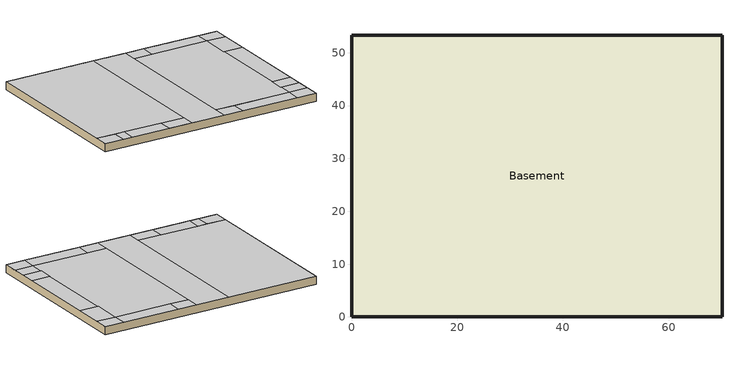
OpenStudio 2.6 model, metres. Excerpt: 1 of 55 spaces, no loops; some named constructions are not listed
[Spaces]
Basement
 floor ground: 70.1,53.34 70.1,0 0,0 0,53.34 z-2.44
 wall ground: 0,53.34 0,0 70.1,0 70.1,53.34 0,53.34 z-2.44:0
 ceiling adiabatic (BTAP-Int-Wall): 70.1,9.14 70.1,13.72 64.01,13.72 64.01,9.14 z0; 45.72,0 45.72,4.57 39.62,4.57 39.62,0 z0; 45.72,48.77 45.72,53.34 39.62,53.34 39.62,48.77 z0; 70.1,39.62 70.1,48.77 64.01,48.77 64.01,39.62 z0; 64.01,0 64.01,4.57 45.72,4.57 45.72,0 z0; 64.01,48.77 64.01,53.34 45.72,53.34 45.72,48.77 z0; 21.34,0 21.34,4.57 9.14,4.57 9.14,0 z0; 9.14,0 9.14,4.57 6.1,4.57 6.1,0 z0; 70.1,4.57 70.1,9.14 64.01,9.14 64.01,4.57 z0
 ceiling to Corridor_Flr_1: 39.62,0 39.62,53.34 28.96,53.34 28.96,0 z0
 ceiling to ER_Trauma1_Flr_1: 70.1,0 70.1,4.57 64.01,4.57 64.01,0 z0
 ceiling to ER_Trauma2_Flr_1: 70.1,48.77 70.1,53.34 64.01,53.34 64.01,48.77 z0
 ceiling to Lobby_Records_Flr_1: 6.1,0 6.1,4.57 0,4.57 0,0 z0; 28.96,4.57 28.96,53.34 0,53.34 0,4.57 z0; 28.96,0 28.96,4.57 21.34,4.57 21.34,0 z0
 ceiling to ER_NurseStn_Lobby_Flr_1: 64.01,4.57 64.01,48.77 39.62,48.77 39.62,4.57 z0; 70.1,13.72 70.1,39.62 64.01,39.62 64.01,13.72 z0
[Schedule:Ruleset]
NECB-H-Occupancy-NECB-H-Lighting-0.1-0.0-0.67-Light Ruleset: Default Day Schedule=NECB-H-Occupancy-NECB-H-Lighting-0.1-0.0-0.67-Light Default
[Schedule:Day]
NECB-H-Occupancy-NECB-H-Lighting-0.1-0.0-0.67-Light Default; NECB-H-Occupancy-NECB-H-Lighting-0.1-0.0-0.67-Default|Wkdy-Light Day; NECB-H-Occupancy-NECB-H-Lighting-0.1-0.0-0.67-Sat-Light Day; NECB-H-Occupancy-NECB-H-Lighting-0.1-0.0-0.67-Sun|Hol-Light Day: 24, 0, 0.9
[Schedule:Rule] Schedule Ruleset=NECB-H-Occupancy-NECB-H-Lighting-0.1-0.0-0.67-Light Ruleset; Date Specification Type=DateRange; Start Month=1; Start Day=1; End Month=12; End Day=31
Name | Rule Order | Day Schedule | Apply Monday | Apply Tuesday | Apply Wednesday | Apply Thursday | Apply Friday | Apply Saturday | Apply Sunday
Schedule Rule 35 | 2 | NECB-H-Occupancy-NECB-H-Lighting-0.1-0.0-0.67-Default|Wkdy-Light Day | Yes | Yes | Yes | Yes | Yes
Schedule Rule 36 | 1 | NECB-H-Occupancy-NECB-H-Lighting-0.1-0.0-0.67-Sat-Light Day |  |  |  |  |  | Yes
Schedule Rule 37 | 0 | NECB-H-Occupancy-NECB-H-Lighting-0.1-0.0-0.67-Sun|Hol-Light Day |  |  |  |  |  |  | Yes
